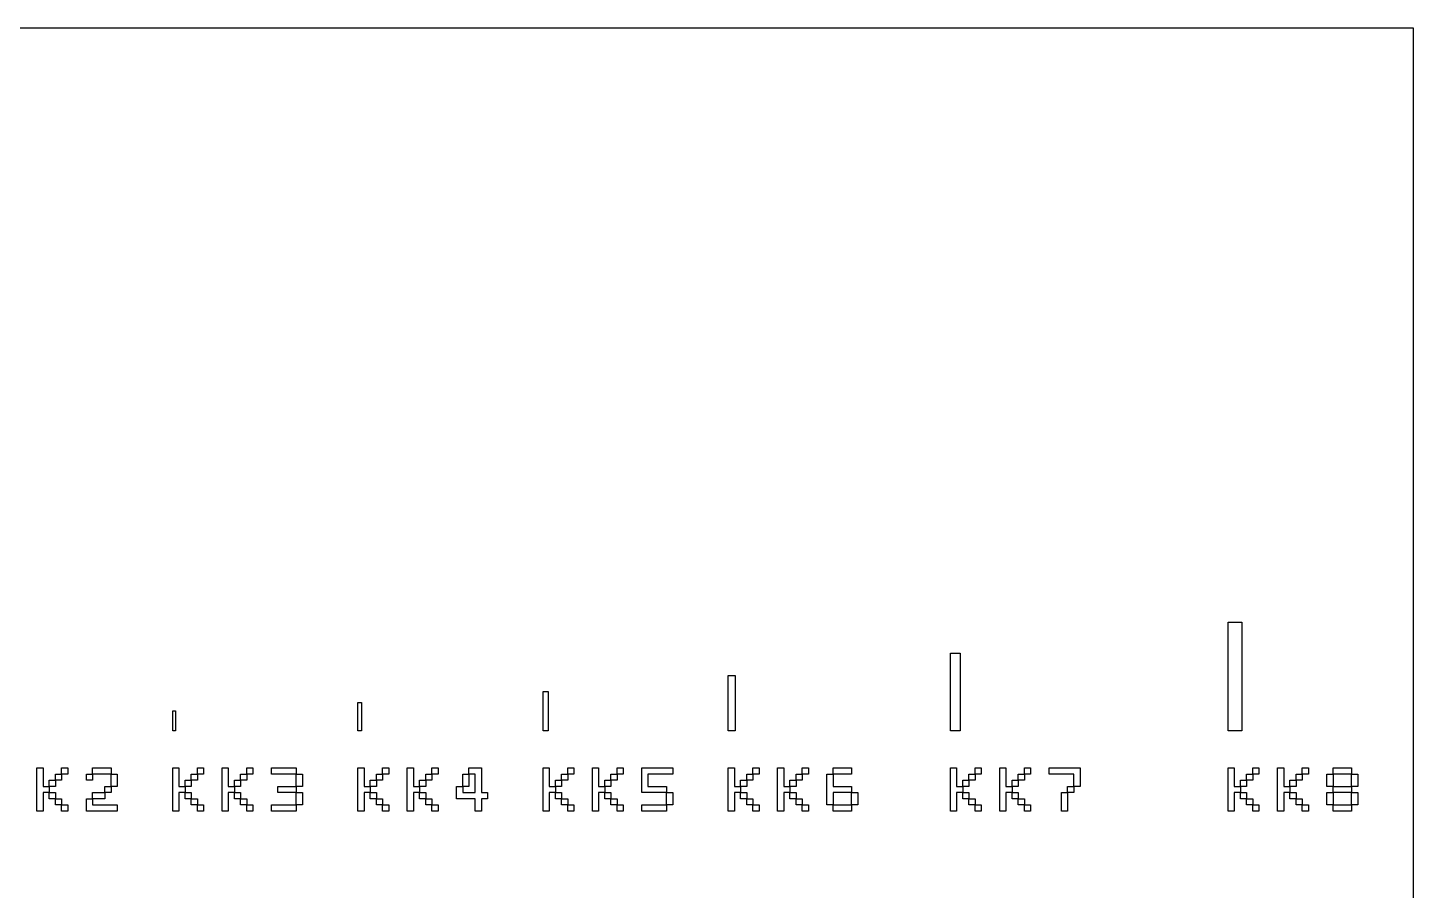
# Model space of a CAD drawing. Extents: x 0 to 3000, y 0 to 2000.
# Drawn here: x 2252 to 3000, y 1534 to 2000 of the extents above; entities that cross this region are included whole.
import ezdxf

# ---------------------------------------------------------------- set-up
doc = ezdxf.new("R2010")
doc.units = 0
doc.layers.add('L0D0', color=2, linetype='CONTINUOUS')
doc.layers.add('L1D0', color=1, linetype='CONTINUOUS')

msp = doc.modelspace()

# ---------------------------------------------------------------- linework, layer by layer
at = {"layer": 'L0D0'}
msp.add_lwpolyline([(0, 0), (0, 2000), (3000, 2000), (3000, 0)], close=True, dxfattribs=at)
at = {"layer": 'L1D0'}
for points in [[(2900, 1620), (2900, 1678.8), (2907.4, 1678.8), (2907.4, 1620)], [(2750, 1620), (2750, 1662), (2755.3, 1662), (2755.3, 1620)], [(2630, 1620), (2630, 1650), (2633.8, 1650), (2633.8, 1620)], [(2530, 1620), (2530, 1641.4), (2532.7, 1641.4), (2532.7, 1620)], [(2430, 1620), (2430, 1635.3), (2431.9, 1635.3), (2431.9, 1620)], [(2330, 1620), (2330, 1630.9), (2331.4, 1630.9), (2331.4, 1620)], [(2256.667, 1576.667), (2256.667, 1580), (2256.667, 1583.333), (2256.667, 1586.667), (2256.667, 1590), (2256.667, 1593.333), (2256.667, 1596.667), (2256.667, 1600), (2260, 1600), (2260, 1596.667), (2260, 1593.333), (2260, 1590), (2263.333, 1590), (2263.333, 1586.667), (2260, 1586.667), (2260, 1583.333), (2260, 1580), (2260, 1576.667)], [(2266.667, 1593.333), (2266.667, 1596.667), (2270, 1596.667), (2270, 1593.333)], [(2270, 1596.667), (2270, 1600), (2273.333, 1600), (2273.333, 1596.667)], [(2283.333, 1593.333), (2283.333, 1596.667), (2286.667, 1596.667), (2286.667, 1593.333)], [(2286.667, 1596.667), (2286.667, 1600), (2290, 1600), (2293.333, 1600), (2296.667, 1600), (2296.667, 1596.667), (2293.333, 1596.667), (2290, 1596.667)], [(2296.667, 1590), (2296.667, 1593.333), (2296.667, 1596.667), (2300, 1596.667), (2300, 1593.333), (2300, 1590)], [(2330, 1576.667), (2330, 1580), (2330, 1583.333), (2330, 1586.667), (2330, 1590), (2330, 1593.333), (2330, 1596.667), (2330, 1600), (2333.333, 1600), (2333.333, 1596.667), (2333.333, 1593.333), (2333.333, 1590), (2336.667, 1590), (2336.667, 1586.667), (2333.333, 1586.667), (2333.333, 1583.333), (2333.333, 1580), (2333.333, 1576.667)], [(2340, 1593.333), (2340, 1596.667), (2343.333, 1596.667), (2343.333, 1593.333)], [(2343.333, 1596.667), (2343.333, 1600), (2346.667, 1600), (2346.667, 1596.667)], [(2356.667, 1576.667), (2356.667, 1580), (2356.667, 1583.333), (2356.667, 1586.667), (2356.667, 1590), (2356.667, 1593.333), (2356.667, 1596.667), (2356.667, 1600), (2360, 1600), (2360, 1596.667), (2360, 1593.333), (2360, 1590), (2363.333, 1590), (2363.333, 1586.667), (2360, 1586.667), (2360, 1583.333), (2360, 1580), (2360, 1576.667)], [(2366.667, 1593.333), (2366.667, 1596.667), (2370, 1596.667), (2370, 1593.333)], [(2370, 1596.667), (2370, 1600), (2373.333, 1600), (2373.333, 1596.667)], [(2383.333, 1596.667), (2383.333, 1600), (2386.667, 1600), (2390, 1600), (2393.333, 1600), (2396.667, 1600), (2396.667, 1596.667), (2393.333, 1596.667), (2390, 1596.667), (2386.667, 1596.667)], [(2396.667, 1590), (2396.667, 1593.333), (2396.667, 1596.667), (2400, 1596.667), (2400, 1593.333), (2400, 1590)], [(2430, 1576.667), (2430, 1580), (2430, 1583.333), (2430, 1586.667), (2430, 1590), (2430, 1593.333), (2430, 1596.667), (2430, 1600), (2433.333, 1600), (2433.333, 1596.667), (2433.333, 1593.333), (2433.333, 1590), (2436.667, 1590), (2436.667, 1586.667), (2433.333, 1586.667), (2433.333, 1583.333), (2433.333, 1580), (2433.333, 1576.667)], [(2440, 1593.333), (2440, 1596.667), (2443.333, 1596.667), (2443.333, 1593.333)], [(2443.333, 1596.667), (2443.333, 1600), (2446.667, 1600), (2446.667, 1596.667)], [(2456.667, 1576.667), (2456.667, 1580), (2456.667, 1583.333), (2456.667, 1586.667), (2456.667, 1590), (2456.667, 1593.333), (2456.667, 1596.667), (2456.667, 1600), (2460, 1600), (2460, 1596.667), (2460, 1593.333), (2460, 1590), (2463.333, 1590), (2463.333, 1586.667), (2460, 1586.667), (2460, 1583.333), (2460, 1580), (2460, 1576.667)], [(2466.667, 1593.333), (2466.667, 1596.667), (2470, 1596.667), (2470, 1593.333)], [(2470, 1596.667), (2470, 1600), (2473.333, 1600), (2473.333, 1596.667)], [(2493.333, 1576.667), (2493.333, 1580), (2493.333, 1583.333), (2490, 1583.333), (2486.667, 1583.333), (2483.333, 1583.333), (2483.333, 1586.667), (2483.333, 1590), (2486.667, 1590), (2486.667, 1586.667), (2490, 1586.667), (2493.333, 1586.667), (2493.333, 1590), (2493.333, 1593.333), (2493.333, 1596.667), (2490, 1596.667), (2490, 1600), (2493.333, 1600), (2496.667, 1600), (2496.667, 1596.667), (2496.667, 1593.333), (2496.667, 1590), (2496.667, 1586.667), (2500, 1586.667), (2500, 1583.333), (2496.667, 1583.333), (2496.667, 1580), (2496.667, 1576.667)], [(2486.667, 1590), (2486.667, 1593.333), (2486.667, 1596.667), (2490, 1596.667), (2490, 1593.333), (2490, 1590)], [(2530, 1576.667), (2530, 1580), (2530, 1583.333), (2530, 1586.667), (2530, 1590), (2530, 1593.333), (2530, 1596.667), (2530, 1600), (2533.333, 1600), (2533.333, 1596.667), (2533.333, 1593.333), (2533.333, 1590), (2536.667, 1590), (2536.667, 1586.667), (2533.333, 1586.667), (2533.333, 1583.333), (2533.333, 1580), (2533.333, 1576.667)], [(2540, 1593.333), (2540, 1596.667), (2543.333, 1596.667), (2543.333, 1593.333)], [(2543.333, 1596.667), (2543.333, 1600), (2546.667, 1600), (2546.667, 1596.667)], [(2556.667, 1576.667), (2556.667, 1580), (2556.667, 1583.333), (2556.667, 1586.667), (2556.667, 1590), (2556.667, 1593.333), (2556.667, 1596.667), (2556.667, 1600), (2560, 1600), (2560, 1596.667), (2560, 1593.333), (2560, 1590), (2563.333, 1590), (2563.333, 1586.667), (2560, 1586.667), (2560, 1583.333), (2560, 1580), (2560, 1576.667)], [(2566.667, 1593.333), (2566.667, 1596.667), (2570, 1596.667), (2570, 1593.333)], [(2570, 1596.667), (2570, 1600), (2573.333, 1600), (2573.333, 1596.667)], [(2583.333, 1586.667), (2583.333, 1590), (2583.333, 1593.333), (2583.333, 1596.667), (2583.333, 1600), (2586.667, 1600), (2590, 1600), (2593.333, 1600), (2596.667, 1600), (2600, 1600), (2600, 1596.667), (2596.667, 1596.667), (2593.333, 1596.667), (2590, 1596.667), (2586.667, 1596.667), (2586.667, 1593.333), (2586.667, 1590), (2590, 1590), (2593.333, 1590), (2596.667, 1590), (2596.667, 1586.667), (2593.333, 1586.667), (2590, 1586.667), (2586.667, 1586.667)], [(2630, 1576.667), (2630, 1580), (2630, 1583.333), (2630, 1586.667), (2630, 1590), (2630, 1593.333), (2630, 1596.667), (2630, 1600), (2633.333, 1600), (2633.333, 1596.667), (2633.333, 1593.333), (2633.333, 1590), (2636.667, 1590), (2636.667, 1586.667), (2633.333, 1586.667), (2633.333, 1583.333), (2633.333, 1580), (2633.333, 1576.667)], [(2640, 1593.333), (2640, 1596.667), (2643.333, 1596.667), (2643.333, 1593.333)], [(2643.333, 1596.667), (2643.333, 1600), (2646.667, 1600), (2646.667, 1596.667)], [(2656.667, 1576.667), (2656.667, 1580), (2656.667, 1583.333), (2656.667, 1586.667), (2656.667, 1590), (2656.667, 1593.333), (2656.667, 1596.667), (2656.667, 1600), (2660, 1600), (2660, 1596.667), (2660, 1593.333), (2660, 1590), (2663.333, 1590), (2663.333, 1586.667), (2660, 1586.667), (2660, 1583.333), (2660, 1580), (2660, 1576.667)], [(2666.667, 1593.333), (2666.667, 1596.667), (2670, 1596.667), (2670, 1593.333)], [(2670, 1596.667), (2670, 1600), (2673.333, 1600), (2673.333, 1596.667)], [(2683.333, 1580), (2683.333, 1583.333), (2683.333, 1586.667), (2683.333, 1590), (2683.333, 1593.333), (2683.333, 1596.667), (2686.667, 1596.667), (2686.667, 1593.333), (2686.667, 1590), (2690, 1590), (2693.333, 1590), (2696.667, 1590), (2696.667, 1586.667), (2693.333, 1586.667), (2690, 1586.667), (2686.667, 1586.667), (2686.667, 1583.333), (2686.667, 1580)], [(2686.667, 1596.667), (2686.667, 1600), (2690, 1600), (2693.333, 1600), (2696.667, 1600), (2696.667, 1596.667), (2693.333, 1596.667), (2690, 1596.667)], [(2750, 1576.667), (2750, 1580), (2750, 1583.333), (2750, 1586.667), (2750, 1590), (2750, 1593.333), (2750, 1596.667), (2750, 1600), (2753.333, 1600), (2753.333, 1596.667), (2753.333, 1593.333), (2753.333, 1590), (2756.667, 1590), (2756.667, 1586.667), (2753.333, 1586.667), (2753.333, 1583.333), (2753.333, 1580), (2753.333, 1576.667)], [(2760, 1593.333), (2760, 1596.667), (2763.333, 1596.667), (2763.333, 1593.333)], [(2763.333, 1596.667), (2763.333, 1600), (2766.667, 1600), (2766.667, 1596.667)], [(2776.667, 1576.667), (2776.667, 1580), (2776.667, 1583.333), (2776.667, 1586.667), (2776.667, 1590), (2776.667, 1593.333), (2776.667, 1596.667), (2776.667, 1600), (2780, 1600), (2780, 1596.667), (2780, 1593.333), (2780, 1590), (2783.333, 1590), (2783.333, 1586.667), (2780, 1586.667), (2780, 1583.333), (2780, 1580), (2780, 1576.667)], [(2786.667, 1593.333), (2786.667, 1596.667), (2790, 1596.667), (2790, 1593.333)], [(2790, 1596.667), (2790, 1600), (2793.333, 1600), (2793.333, 1596.667)], [(2816.667, 1590), (2816.667, 1593.333), (2816.667, 1596.667), (2813.333, 1596.667), (2810, 1596.667), (2806.667, 1596.667), (2803.333, 1596.667), (2803.333, 1600), (2806.667, 1600), (2810, 1600), (2813.333, 1600), (2816.667, 1600), (2820, 1600), (2820, 1596.667), (2820, 1593.333), (2820, 1590)], [(2900, 1576.667), (2900, 1580), (2900, 1583.333), (2900, 1586.667), (2900, 1590), (2900, 1593.333), (2900, 1596.667), (2900, 1600), (2903.333, 1600), (2903.333, 1596.667), (2903.333, 1593.333), (2903.333, 1590), (2906.667, 1590), (2906.667, 1586.667), (2903.333, 1586.667), (2903.333, 1583.333), (2903.333, 1580), (2903.333, 1576.667)], [(2910, 1593.333), (2910, 1596.667), (2913.333, 1596.667), (2913.333, 1593.333)], [(2913.333, 1596.667), (2913.333, 1600), (2916.667, 1600), (2916.667, 1596.667)], [(2926.667, 1576.667), (2926.667, 1580), (2926.667, 1583.333), (2926.667, 1586.667), (2926.667, 1590), (2926.667, 1593.333), (2926.667, 1596.667), (2926.667, 1600), (2930, 1600), (2930, 1596.667), (2930, 1593.333), (2930, 1590), (2933.333, 1590), (2933.333, 1586.667), (2930, 1586.667), (2930, 1583.333), (2930, 1580), (2930, 1576.667)], [(2936.667, 1593.333), (2936.667, 1596.667), (2940, 1596.667), (2940, 1593.333)], [(2940, 1596.667), (2940, 1600), (2943.333, 1600), (2943.333, 1596.667)], [(2953.333, 1590), (2953.333, 1593.333), (2953.333, 1596.667), (2956.667, 1596.667), (2956.667, 1593.333), (2956.667, 1590)], [(2956.667, 1596.667), (2956.667, 1600), (2960, 1600), (2963.333, 1600), (2966.667, 1600), (2966.667, 1596.667), (2963.333, 1596.667), (2960, 1596.667)], [(2966.667, 1590), (2966.667, 1593.333), (2966.667, 1596.667), (2970, 1596.667), (2970, 1593.333), (2970, 1590)], [(2263.333, 1590), (2263.333, 1593.333), (2266.667, 1593.333), (2266.667, 1590)], [(2263.333, 1583.333), (2263.333, 1586.667), (2266.667, 1586.667), (2266.667, 1583.333)], [(2286.667, 1583.333), (2286.667, 1586.667), (2290, 1586.667), (2293.333, 1586.667), (2293.333, 1583.333), (2290, 1583.333)], [(2293.333, 1586.667), (2293.333, 1590), (2296.667, 1590), (2296.667, 1586.667)], [(2336.667, 1590), (2336.667, 1593.333), (2340, 1593.333), (2340, 1590)], [(2336.667, 1583.333), (2336.667, 1586.667), (2340, 1586.667), (2340, 1583.333)], [(2363.333, 1590), (2363.333, 1593.333), (2366.667, 1593.333), (2366.667, 1590)], [(2363.333, 1583.333), (2363.333, 1586.667), (2366.667, 1586.667), (2366.667, 1583.333)], [(2386.667, 1586.667), (2386.667, 1590), (2390, 1590), (2393.333, 1590), (2396.667, 1590), (2396.667, 1586.667), (2393.333, 1586.667), (2390, 1586.667)], [(2396.667, 1580), (2396.667, 1583.333), (2396.667, 1586.667), (2400, 1586.667), (2400, 1583.333), (2400, 1580)], [(2436.667, 1590), (2436.667, 1593.333), (2440, 1593.333), (2440, 1590)], [(2436.667, 1583.333), (2436.667, 1586.667), (2440, 1586.667), (2440, 1583.333)], [(2463.333, 1590), (2463.333, 1593.333), (2466.667, 1593.333), (2466.667, 1590)], [(2463.333, 1583.333), (2463.333, 1586.667), (2466.667, 1586.667), (2466.667, 1583.333)], [(2536.667, 1590), (2536.667, 1593.333), (2540, 1593.333), (2540, 1590)], [(2536.667, 1583.333), (2536.667, 1586.667), (2540, 1586.667), (2540, 1583.333)], [(2563.333, 1590), (2563.333, 1593.333), (2566.667, 1593.333), (2566.667, 1590)], [(2563.333, 1583.333), (2563.333, 1586.667), (2566.667, 1586.667), (2566.667, 1583.333)], [(2596.667, 1580), (2596.667, 1583.333), (2596.667, 1586.667), (2600, 1586.667), (2600, 1583.333), (2600, 1580)], [(2636.667, 1590), (2636.667, 1593.333), (2640, 1593.333), (2640, 1590)], [(2636.667, 1583.333), (2636.667, 1586.667), (2640, 1586.667), (2640, 1583.333)], [(2663.333, 1590), (2663.333, 1593.333), (2666.667, 1593.333), (2666.667, 1590)], [(2663.333, 1583.333), (2663.333, 1586.667), (2666.667, 1586.667), (2666.667, 1583.333)], [(2696.667, 1580), (2696.667, 1583.333), (2696.667, 1586.667), (2700, 1586.667), (2700, 1583.333), (2700, 1580)], [(2756.667, 1590), (2756.667, 1593.333), (2760, 1593.333), (2760, 1590)], [(2756.667, 1583.333), (2756.667, 1586.667), (2760, 1586.667), (2760, 1583.333)], [(2783.333, 1590), (2783.333, 1593.333), (2786.667, 1593.333), (2786.667, 1590)], [(2783.333, 1583.333), (2783.333, 1586.667), (2786.667, 1586.667), (2786.667, 1583.333)], [(2810, 1576.667), (2810, 1580), (2810, 1583.333), (2810, 1586.667), (2813.333, 1586.667), (2813.333, 1583.333), (2813.333, 1580), (2813.333, 1576.667)], [(2813.333, 1586.667), (2813.333, 1590), (2816.667, 1590), (2816.667, 1586.667)], [(2906.667, 1590), (2906.667, 1593.333), (2910, 1593.333), (2910, 1590)], [(2906.667, 1583.333), (2906.667, 1586.667), (2910, 1586.667), (2910, 1583.333)], [(2933.333, 1590), (2933.333, 1593.333), (2936.667, 1593.333), (2936.667, 1590)], [(2933.333, 1583.333), (2933.333, 1586.667), (2936.667, 1586.667), (2936.667, 1583.333)], [(2953.333, 1580), (2953.333, 1583.333), (2953.333, 1586.667), (2956.667, 1586.667), (2956.667, 1583.333), (2956.667, 1580)], [(2956.667, 1586.667), (2956.667, 1590), (2960, 1590), (2963.333, 1590), (2966.667, 1590), (2966.667, 1586.667), (2963.333, 1586.667), (2960, 1586.667)], [(2966.667, 1580), (2966.667, 1583.333), (2966.667, 1586.667), (2970, 1586.667), (2970, 1583.333), (2970, 1580)], [(2266.667, 1580), (2266.667, 1583.333), (2270, 1583.333), (2270, 1580)], [(2270, 1576.667), (2270, 1580), (2273.333, 1580), (2273.333, 1576.667)], [(2283.333, 1576.667), (2283.333, 1580), (2283.333, 1583.333), (2286.667, 1583.333), (2286.667, 1580), (2290, 1580), (2293.333, 1580), (2296.667, 1580), (2300, 1580), (2300, 1576.667), (2296.667, 1576.667), (2293.333, 1576.667), (2290, 1576.667), (2286.667, 1576.667)], [(2340, 1580), (2340, 1583.333), (2343.333, 1583.333), (2343.333, 1580)], [(2343.333, 1576.667), (2343.333, 1580), (2346.667, 1580), (2346.667, 1576.667)], [(2366.667, 1580), (2366.667, 1583.333), (2370, 1583.333), (2370, 1580)], [(2370, 1576.667), (2370, 1580), (2373.333, 1580), (2373.333, 1576.667)], [(2383.333, 1576.667), (2383.333, 1580), (2386.667, 1580), (2390, 1580), (2393.333, 1580), (2396.667, 1580), (2396.667, 1576.667), (2393.333, 1576.667), (2390, 1576.667), (2386.667, 1576.667)], [(2440, 1580), (2440, 1583.333), (2443.333, 1583.333), (2443.333, 1580)], [(2443.333, 1576.667), (2443.333, 1580), (2446.667, 1580), (2446.667, 1576.667)], [(2466.667, 1580), (2466.667, 1583.333), (2470, 1583.333), (2470, 1580)], [(2470, 1576.667), (2470, 1580), (2473.333, 1580), (2473.333, 1576.667)], [(2540, 1580), (2540, 1583.333), (2543.333, 1583.333), (2543.333, 1580)], [(2543.333, 1576.667), (2543.333, 1580), (2546.667, 1580), (2546.667, 1576.667)], [(2566.667, 1580), (2566.667, 1583.333), (2570, 1583.333), (2570, 1580)], [(2570, 1576.667), (2570, 1580), (2573.333, 1580), (2573.333, 1576.667)], [(2583.333, 1576.667), (2583.333, 1580), (2586.667, 1580), (2590, 1580), (2593.333, 1580), (2596.667, 1580), (2596.667, 1576.667), (2593.333, 1576.667), (2590, 1576.667), (2586.667, 1576.667)], [(2640, 1580), (2640, 1583.333), (2643.333, 1583.333), (2643.333, 1580)], [(2643.333, 1576.667), (2643.333, 1580), (2646.667, 1580), (2646.667, 1576.667)], [(2666.667, 1580), (2666.667, 1583.333), (2670, 1583.333), (2670, 1580)], [(2670, 1576.667), (2670, 1580), (2673.333, 1580), (2673.333, 1576.667)], [(2686.667, 1576.667), (2686.667, 1580), (2690, 1580), (2693.333, 1580), (2696.667, 1580), (2696.667, 1576.667), (2693.333, 1576.667), (2690, 1576.667)], [(2760, 1580), (2760, 1583.333), (2763.333, 1583.333), (2763.333, 1580)], [(2763.333, 1576.667), (2763.333, 1580), (2766.667, 1580), (2766.667, 1576.667)], [(2786.667, 1580), (2786.667, 1583.333), (2790, 1583.333), (2790, 1580)], [(2790, 1576.667), (2790, 1580), (2793.333, 1580), (2793.333, 1576.667)], [(2910, 1580), (2910, 1583.333), (2913.333, 1583.333), (2913.333, 1580)], [(2913.333, 1576.667), (2913.333, 1580), (2916.667, 1580), (2916.667, 1576.667)], [(2936.667, 1580), (2936.667, 1583.333), (2940, 1583.333), (2940, 1580)], [(2940, 1576.667), (2940, 1580), (2943.333, 1580), (2943.333, 1576.667)], [(2956.667, 1576.667), (2956.667, 1580), (2960, 1580), (2963.333, 1580), (2966.667, 1580), (2966.667, 1576.667), (2963.333, 1576.667), (2960, 1576.667)]]:
    msp.add_lwpolyline(points, close=True, dxfattribs=at)

doc.saveas('drawing.dxf')
